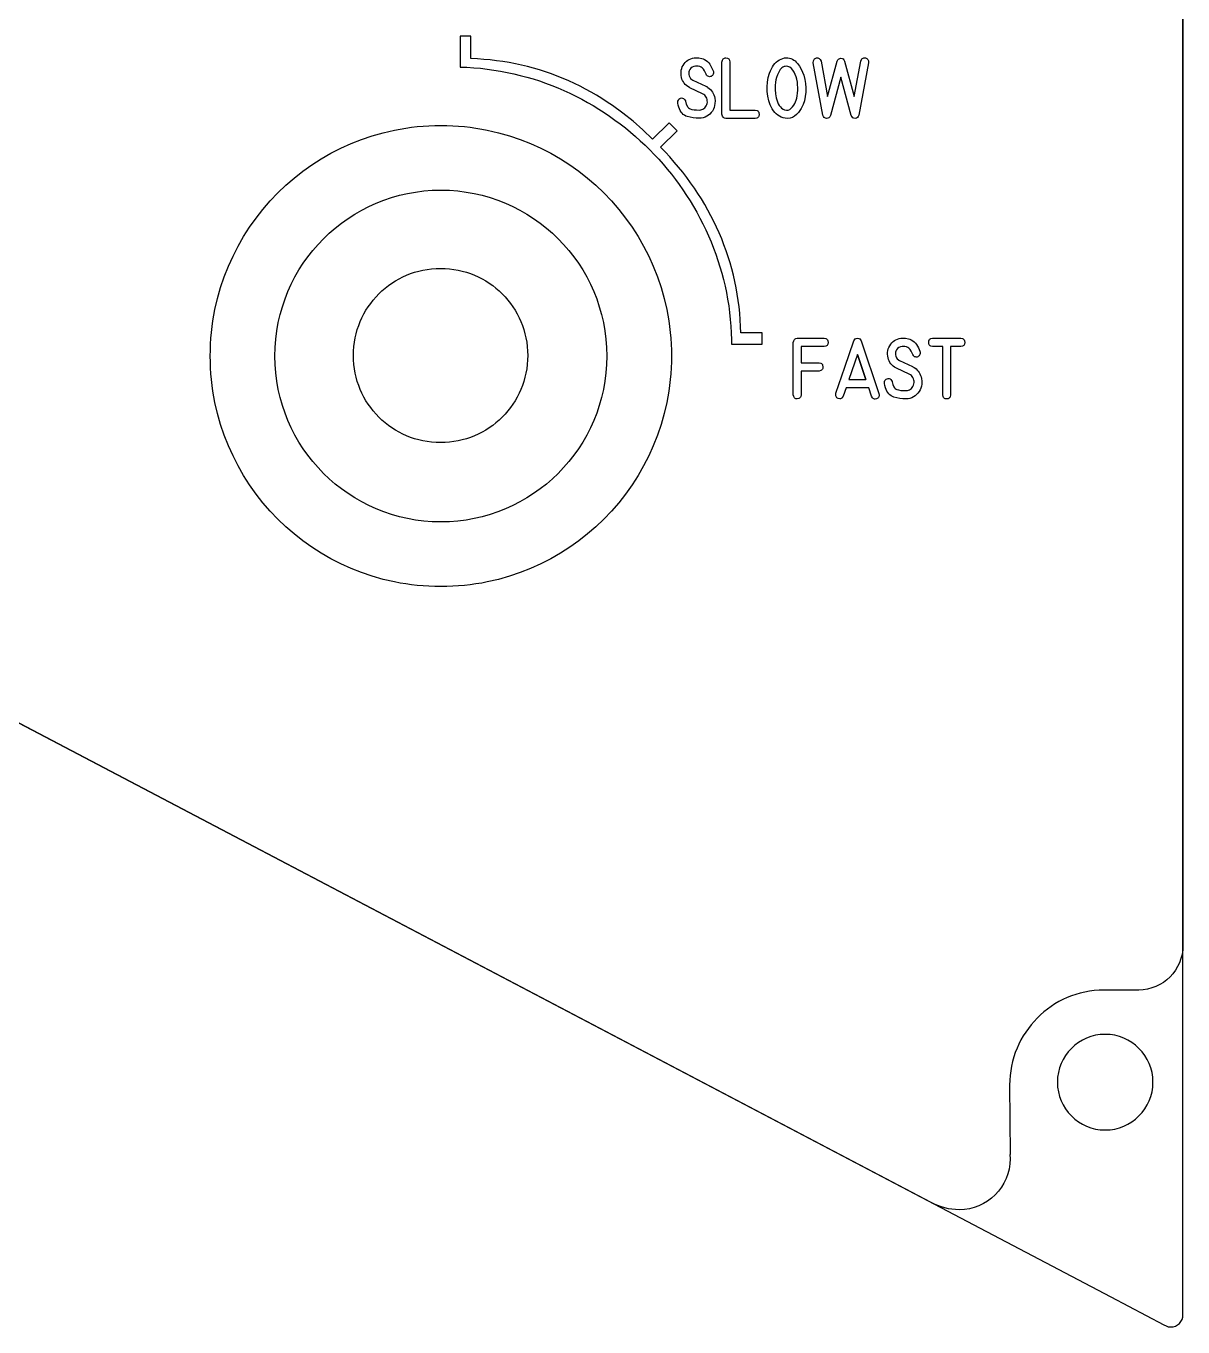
# Model space of a CAD drawing. Extents: x 27 to 704, y 10 to 614.
# Drawn here: x 111.8 to 172, y 10 to 77.7 of the extents above; entities that cross this region are included whole.
import ezdxf

# ---------------------------------------------------------------- set-up
doc = ezdxf.new("R2010")
doc.units = 0
for name, color, linetype in [('_BACKPANEL', 5, 'CONTINUOUS'), ('_ENGRAVING', 105, 'CONTINUOUS'), ('_TOPLAYER', 1, 'CONTINUOUS')]:
    doc.layers.add(name, color=color, linetype=linetype)

msp = doc.modelspace()

# ---------------------------------------------------------------- linework, layer by layer
at = {"layer": '_BACKPANEL'}
for points in [[(171.966, 179.812), (26.966, 179.812), (26.965, 179.505), (26.965, 95.286), (26.965, 85.761), (168.214, 11.532), (170.976, 10.069), (171.088, 10.016), (171.201, 9.98), (171.266, 9.968), (171.333, 9.964), (171.46, 9.977), (171.579, 10.014), (171.687, 10.073), (171.78, 10.15), (171.858, 10.245), (171.916, 10.353), (171.953, 10.473), (171.966, 10.601), (171.966, 13.81), (171.966, 19.086), (171.966, 179.424)], [(137.861, 60.518), (137.855, 60.284), (137.838, 60.054), (137.809, 59.827), (137.769, 59.604), (137.718, 59.384), (137.657, 59.169), (137.586, 58.958), (137.505, 58.752), (137.414, 58.551), (137.314, 58.356), (137.204, 58.166), (137.087, 57.982), (136.96, 57.804), (136.825, 57.632), (136.683, 57.468), (136.533, 57.31), (136.375, 57.16), (136.211, 57.018), (136.039, 56.883), (135.861, 56.757), (135.677, 56.639), (135.487, 56.529), (135.292, 56.429), (135.091, 56.338), (134.885, 56.257), (134.674, 56.186), (134.459, 56.125), (134.24, 56.074), (134.016, 56.034), (133.789, 56.005), (133.559, 55.988), (133.325, 55.982), (133.092, 55.988), (132.862, 56.005), (132.635, 56.034), (132.411, 56.074), (132.192, 56.125), (131.977, 56.186), (131.766, 56.257), (131.56, 56.338), (131.359, 56.429), (131.164, 56.529), (130.974, 56.639), (130.79, 56.757), (130.612, 56.883), (130.44, 57.018), (130.276, 57.16), (130.118, 57.31), (129.968, 57.468), (129.826, 57.632), (129.691, 57.804), (129.564, 57.982), (129.446, 58.166), (129.337, 58.356), (129.237, 58.551), (129.146, 58.752), (129.065, 58.958), (128.994, 59.169), (128.933, 59.384), (128.882, 59.604), (128.842, 59.827), (128.813, 60.054), (128.796, 60.284), (128.79, 60.518), (128.796, 60.751), (128.813, 60.981), (128.842, 61.208), (128.882, 61.432), (128.933, 61.651), (128.994, 61.866), (129.065, 62.077), (129.146, 62.283), (129.237, 62.484), (129.337, 62.68), (129.446, 62.869), (129.564, 63.054), (129.691, 63.231), (129.826, 63.403), (129.968, 63.567), (130.118, 63.725), (130.276, 63.875), (130.44, 64.018), (130.612, 64.152), (130.79, 64.279), (130.974, 64.397), (131.164, 64.506), (131.359, 64.606), (131.56, 64.697), (131.766, 64.778), (131.977, 64.849), (132.192, 64.91), (132.411, 64.961), (132.635, 65.001), (132.862, 65.03), (133.092, 65.047), (133.325, 65.053), (133.559, 65.047), (133.789, 65.03), (134.016, 65.001), (134.24, 64.961), (134.459, 64.91), (134.674, 64.849), (134.885, 64.778), (135.091, 64.697), (135.292, 64.606), (135.487, 64.506), (135.677, 64.397), (135.861, 64.279), (136.039, 64.152), (136.211, 64.018), (136.375, 63.875), (136.533, 63.725), (136.683, 63.567), (136.825, 63.403), (136.96, 63.231), (137.087, 63.054), (137.204, 62.869), (137.314, 62.68), (137.414, 62.484), (137.505, 62.283), (137.586, 62.077), (137.657, 61.866), (137.718, 61.651), (137.769, 61.432), (137.809, 61.208), (137.838, 60.981), (137.855, 60.751)], [(167.916, 20.215), (168.171, 20.228), (168.418, 20.266), (168.656, 20.327), (168.885, 20.411), (169.102, 20.516), (169.308, 20.64), (169.499, 20.783), (169.676, 20.944), (169.836, 21.121), (169.98, 21.312), (170.104, 21.517), (170.209, 21.735), (170.293, 21.964), (170.354, 22.202), (170.392, 22.449), (170.405, 22.703), (170.392, 22.958), (170.354, 23.205), (170.293, 23.443), (170.209, 23.672), (170.104, 23.889), (169.98, 24.095), (169.836, 24.286), (169.676, 24.463), (169.499, 24.623), (169.308, 24.767), (169.102, 24.891), (168.885, 24.996), (168.656, 25.08), (168.418, 25.141), (168.171, 25.179), (167.916, 25.192), (167.662, 25.179), (167.415, 25.141), (167.177, 25.08), (166.948, 24.996), (166.73, 24.891), (166.525, 24.767), (166.334, 24.623), (166.157, 24.463), (165.996, 24.286), (165.853, 24.095), (165.729, 23.889), (165.624, 23.672), (165.54, 23.443), (165.479, 23.205), (165.441, 22.958), (165.428, 22.703), (165.441, 22.449), (165.479, 22.202), (165.54, 21.964), (165.624, 21.735), (165.729, 21.517), (165.853, 21.312), (165.996, 21.121), (166.157, 20.944), (166.334, 20.783), (166.525, 20.64), (166.73, 20.516), (166.948, 20.411), (167.177, 20.327), (167.415, 20.266), (167.662, 20.228)]]:
    msp.add_lwpolyline(points, close=True, dxfattribs=at)
at = {"layer": '_ENGRAVING'}
for points in [[(148.472, 61.108), (150.058, 61.11), (150.057, 61.694), (148.954, 61.691), (148.942, 62.034), (148.923, 62.376), (148.896, 62.714), (148.86, 63.051), (148.817, 63.385), (148.766, 63.717), (148.707, 64.046), (148.64, 64.373), (148.565, 64.697), (148.483, 65.019), (148.393, 65.338), (148.295, 65.655), (148.19, 65.968), (148.077, 66.279), (147.957, 66.587), (147.828, 66.893), (147.693, 67.195), (147.55, 67.495), (147.399, 67.791), (147.241, 68.085), (147.076, 68.375), (146.904, 68.663), (146.724, 68.947), (146.537, 69.228), (146.342, 69.506), (146.14, 69.781), (145.932, 70.052), (145.716, 70.32), (145.493, 70.585), (145.262, 70.847), (145.025, 71.104), (144.781, 71.359), (145.634, 72.202), (145.216, 72.626), (144.36, 71.782), (143.857, 72.258), (143.342, 72.706), (142.815, 73.127), (142.275, 73.519), (142.001, 73.705), (141.724, 73.884), (141.444, 74.056), (141.16, 74.22), (140.874, 74.377), (140.586, 74.528), (140.294, 74.67), (139.999, 74.806), (139.702, 74.935), (139.401, 75.056), (139.098, 75.17), (138.792, 75.276), (138.483, 75.375), (138.172, 75.467), (137.858, 75.551), (137.541, 75.627), (137.221, 75.696), (136.899, 75.758), (136.574, 75.812), (136.246, 75.858), (135.916, 75.897), (135.583, 75.928), (135.247, 75.952), (134.909, 75.967), (134.906, 77.133), (134.344, 77.133), (134.346, 75.528), (134.702, 75.514), (135.057, 75.492), (135.409, 75.461), (135.759, 75.421), (136.107, 75.373), (136.453, 75.316), (136.796, 75.251), (137.136, 75.177), (137.473, 75.096), (137.808, 75.006), (138.14, 74.908), (138.468, 74.803), (138.793, 74.689), (139.115, 74.569), (139.434, 74.44), (139.749, 74.305), (140.06, 74.162), (140.367, 74.012), (140.671, 73.854), (140.97, 73.69), (141.266, 73.519), (141.557, 73.342), (141.844, 73.158), (142.126, 72.967), (142.404, 72.77), (142.677, 72.567), (142.945, 72.358), (143.208, 72.142), (143.467, 71.921), (143.72, 71.694), (143.968, 71.461), (144.21, 71.223), (144.447, 70.979), (144.679, 70.73), (144.905, 70.476), (145.125, 70.216), (145.339, 69.952), (145.547, 69.682), (145.749, 69.408), (145.944, 69.13), (146.134, 68.846), (146.316, 68.559), (146.493, 68.266), (146.662, 67.97), (146.825, 67.67), (146.98, 67.365), (147.129, 67.057), (147.271, 66.745), (147.405, 66.43), (147.532, 66.11), (147.651, 65.788), (147.763, 65.462), (147.867, 65.133), (147.963, 64.801), (148.051, 64.466), (148.131, 64.128), (148.203, 63.787), (148.267, 63.444), (148.322, 63.098), (148.369, 62.75), (148.407, 62.399), (148.436, 62.046), (148.457, 61.691), (148.468, 61.335)], [(147.127, 74.532), (147.15, 74.521), (147.176, 74.507), (147.199, 74.493), (147.221, 74.479), (147.245, 74.464), (147.313, 74.412), (147.374, 74.354), (147.428, 74.292), (147.476, 74.226), (147.516, 74.154), (147.55, 74.078), (147.578, 73.996), (147.598, 73.91), (147.614, 73.77), (147.609, 73.626), (147.592, 73.523), (147.563, 73.424), (147.523, 73.33), (147.472, 73.239), (147.411, 73.155), (147.343, 73.081), (147.267, 73.018), (147.184, 72.964), (147.09, 72.918), (146.995, 72.886), (146.898, 72.866), (146.799, 72.86), (146.634, 72.865), (146.473, 72.882), (146.315, 72.911), (146.161, 72.951), (146.088, 72.979), (146.02, 73.016), (145.957, 73.063), (145.901, 73.119), (145.849, 73.185), (145.803, 73.261), (145.762, 73.346), (145.727, 73.441), (145.701, 73.546), (145.681, 73.653), (145.676, 73.707), (145.683, 73.758), (145.702, 73.805), (145.732, 73.849), (145.771, 73.885), (145.814, 73.907), (145.861, 73.917), (145.913, 73.913), (145.966, 73.895), (146.01, 73.863), (146.045, 73.819), (146.072, 73.763), (146.076, 73.749), (146.117, 73.599), (146.171, 73.482), (146.203, 73.437), (146.238, 73.4), (146.276, 73.371), (146.317, 73.35), (146.412, 73.322), (146.523, 73.303), (146.651, 73.293), (146.797, 73.292), (146.864, 73.296), (146.927, 73.31), (146.983, 73.332), (147.035, 73.363), (147.08, 73.402), (147.121, 73.451), (147.155, 73.509), (147.184, 73.575), (147.202, 73.639), (147.211, 73.704), (147.21, 73.77), (147.199, 73.837), (147.179, 73.902), (147.151, 73.962), (147.116, 74.016), (147.073, 74.064), (147.025, 74.101), (146.964, 74.136), (146.297, 74.449), (146.275, 74.461), (146.197, 74.51), (146.127, 74.563), (146.064, 74.621), (146.01, 74.685), (145.963, 74.753), (145.924, 74.825), (145.892, 74.903), (145.869, 74.986), (145.85, 75.083), (145.841, 75.178), (145.842, 75.27), (145.854, 75.359), (145.876, 75.446), (145.908, 75.531), (145.951, 75.613), (146.003, 75.693), (146.064, 75.766), (146.128, 75.83), (146.197, 75.883), (146.271, 75.927), (146.349, 75.962), (146.432, 75.986), (146.519, 76.001), (146.611, 76.006), (146.769, 76.001), (146.919, 75.971), (146.992, 75.951), (147.065, 75.921), (147.15, 75.871), (147.225, 75.813), (147.289, 75.747), (147.343, 75.672), (147.435, 75.507), (147.517, 75.329), (147.53, 75.289), (147.535, 75.217), (147.516, 75.152), (147.48, 75.093), (147.45, 75.066), (147.411, 75.042), (147.371, 75.029), (147.329, 75.025), (147.285, 75.032), (147.243, 75.048), (147.206, 75.073), (147.175, 75.109), (147.148, 75.155), (147.068, 75.337), (147.017, 75.422), (146.949, 75.492), (146.888, 75.528), (146.823, 75.553), (146.729, 75.57), (146.596, 75.575), (146.506, 75.563), (146.426, 75.529), (146.358, 75.473), (146.301, 75.396), (146.272, 75.339), (146.253, 75.278), (146.246, 75.213), (146.249, 75.146), (146.266, 75.065), (146.297, 74.994), (146.341, 74.933), (146.399, 74.881), (146.412, 74.871), (146.428, 74.861), (146.444, 74.853), (146.461, 74.846)], [(148.176, 72.853), (148.096, 72.871), (148.064, 72.889), (148.036, 72.913), (147.994, 72.978), (147.971, 73.067), (147.971, 75.787), (147.996, 75.884), (148.015, 75.922), (148.039, 75.952), (148.068, 75.976), (148.101, 75.993), (148.139, 76.002), (148.182, 76.005), (148.261, 75.99), (148.294, 75.972), (148.321, 75.948), (148.343, 75.918), (148.359, 75.881), (148.378, 75.787), (148.377, 73.282), (149.708, 73.284), (149.797, 73.261), (149.832, 73.241), (149.86, 73.216), (149.883, 73.186), (149.898, 73.15), (149.91, 73.063), (149.896, 72.976), (149.88, 72.942), (149.858, 72.913), (149.829, 72.889), (149.794, 72.871), (149.706, 72.853)], [(152.237, 75.099), (152.293, 74.884), (152.328, 74.665), (152.343, 74.442), (152.337, 74.214), (152.31, 73.99), (152.262, 73.776), (152.192, 73.572), (152.101, 73.378), (152.031, 73.264), (151.95, 73.16), (151.856, 73.064), (151.751, 72.978), (151.637, 72.909), (151.518, 72.866), (151.392, 72.851), (151.261, 72.862), (151.155, 72.888), (151.056, 72.923), (150.962, 72.969), (150.876, 73.025), (150.795, 73.09), (150.721, 73.166), (150.654, 73.252), (150.592, 73.348), (150.489, 73.556), (150.41, 73.776), (150.356, 74.007), (150.327, 74.249), (150.322, 74.496), (150.341, 74.739), (150.384, 74.979), (150.452, 75.216), (150.495, 75.33), (150.544, 75.435), (150.598, 75.533), (150.659, 75.623), (150.725, 75.704), (150.798, 75.778), (150.876, 75.843), (150.96, 75.901), (151.046, 75.946), (151.134, 75.979), (151.224, 75.999), (151.316, 76.005), (151.403, 76.001), (151.485, 75.987), (151.564, 75.965), (151.638, 75.934), (151.709, 75.894), (151.775, 75.845), (151.837, 75.787), (151.895, 75.72), (152.001, 75.574), (152.093, 75.422), (152.172, 75.264)], [(154.355, 75.83), (154.86, 73.99), (155.197, 75.83), (155.234, 75.918), (155.259, 75.951), (155.287, 75.976), (155.318, 75.993), (155.353, 76.003), (155.392, 76.004), (155.434, 75.999), (155.51, 75.969), (155.54, 75.945), (155.563, 75.917), (155.58, 75.883), (155.591, 75.843), (155.596, 75.748), (155.097, 73.031), (155.068, 72.956), (155.027, 72.902), (154.974, 72.868), (154.909, 72.854), (154.843, 72.862), (154.787, 72.89), (154.74, 72.939), (154.704, 73.01), (154.159, 74.994), (153.619, 73.01), (153.581, 72.938), (153.535, 72.888), (153.48, 72.86), (153.415, 72.854), (153.352, 72.869), (153.299, 72.904), (153.256, 72.958), (153.222, 73.031), (152.724, 75.748), (152.734, 75.847), (152.765, 75.921), (152.788, 75.95), (152.816, 75.973), (152.888, 76.001), (152.965, 76.003), (152.999, 75.993), (153.03, 75.975), (153.084, 75.917), (153.128, 75.83), (153.46, 73.987), (153.965, 75.83), (154, 75.897), (154.045, 75.945), (154.1, 75.975), (154.163, 75.987), (154.226, 75.978), (154.279, 75.95), (154.322, 75.9)], [(151.328, 75.568), (151.263, 75.564), (151.203, 75.549), (151.147, 75.526), (151.095, 75.492), (151.046, 75.449), (151.002, 75.397), (150.962, 75.335), (150.926, 75.264), (150.864, 75.117), (150.815, 74.981), (150.778, 74.857), (150.754, 74.744), (150.735, 74.57), (150.734, 74.364), (150.752, 74.142), (150.794, 73.923), (150.824, 73.817), (150.861, 73.716), (150.904, 73.621), (150.954, 73.531), (151.012, 73.451), (151.077, 73.386), (151.151, 73.335), (151.234, 73.299), (151.331, 73.279), (151.422, 73.287), (151.505, 73.322), (151.582, 73.385), (151.65, 73.462), (151.71, 73.542), (151.761, 73.625), (151.803, 73.71), (151.838, 73.805), (151.867, 73.914), (151.89, 74.038), (151.907, 74.174), (151.917, 74.318), (151.918, 74.462), (151.911, 74.606), (151.895, 74.749), (151.869, 74.889), (151.834, 75.022), (151.789, 75.147), (151.734, 75.266), (151.668, 75.371), (151.589, 75.454), (151.498, 75.517), (151.394, 75.559)], [(145.342, 60.49), (145.338, 60.18), (145.326, 59.873), (145.307, 59.567), (145.28, 59.263), (145.245, 58.962), (145.204, 58.663), (145.154, 58.366), (145.098, 58.072), (144.964, 57.491), (144.802, 56.922), (144.614, 56.364), (144.399, 55.819), (144.158, 55.288), (143.893, 54.77), (143.605, 54.268), (143.292, 53.781), (142.958, 53.31), (142.602, 52.857), (142.224, 52.422), (141.827, 52.005), (141.41, 51.607), (140.975, 51.23), (140.522, 50.874), (140.051, 50.539), (139.564, 50.227), (139.062, 49.938), (138.544, 49.673), (138.013, 49.433), (137.468, 49.218), (136.91, 49.03), (136.341, 48.868), (135.76, 48.734), (135.466, 48.677), (135.169, 48.628), (134.87, 48.586), (134.569, 48.552), (134.265, 48.525), (133.959, 48.506), (133.652, 48.494), (133.342, 48.49), (133.032, 48.494), (132.724, 48.506), (132.419, 48.525), (132.115, 48.552), (131.813, 48.586), (131.514, 48.628), (131.218, 48.677), (130.923, 48.734), (130.343, 48.868), (129.773, 49.03), (129.216, 49.218), (128.671, 49.433), (128.139, 49.673), (127.622, 49.938), (127.119, 50.227), (126.633, 50.539), (126.162, 50.874), (125.709, 51.23), (125.273, 51.607), (124.857, 52.005), (124.459, 52.422), (124.082, 52.857), (123.726, 53.31), (123.391, 53.781), (123.079, 54.268), (122.79, 54.77), (122.525, 55.288), (122.285, 55.819), (122.07, 56.364), (121.881, 56.922), (121.72, 57.491), (121.586, 58.072), (121.529, 58.366), (121.48, 58.663), (121.438, 58.962), (121.404, 59.263), (121.377, 59.567), (121.357, 59.873), (121.346, 60.18), (121.342, 60.49), (121.346, 60.8), (121.357, 61.108), (121.377, 61.413), (121.404, 61.717), (121.438, 62.018), (121.48, 62.318), (121.529, 62.614), (121.586, 62.908), (121.72, 63.489), (121.881, 64.058), (122.07, 64.616), (122.285, 65.161), (122.525, 65.693), (122.79, 66.21), (123.079, 66.712), (123.391, 67.199), (123.726, 67.67), (124.082, 68.123), (124.459, 68.559), (124.857, 68.975), (125.273, 69.373), (125.709, 69.75), (126.162, 70.106), (126.633, 70.441), (127.119, 70.753), (127.622, 71.042), (128.139, 71.307), (128.671, 71.547), (129.216, 71.762), (129.773, 71.951), (130.343, 72.112), (130.923, 72.246), (131.218, 72.303), (131.514, 72.352), (131.813, 72.394), (132.115, 72.428), (132.419, 72.455), (132.724, 72.474), (133.032, 72.486), (133.342, 72.49), (133.652, 72.486), (133.959, 72.474), (134.265, 72.455), (134.569, 72.428), (134.87, 72.394), (135.169, 72.352), (135.466, 72.303), (135.76, 72.246), (136.341, 72.112), (136.91, 71.951), (137.468, 71.762), (138.013, 71.547), (138.544, 71.307), (139.062, 71.042), (139.564, 70.753), (140.051, 70.441), (140.522, 70.106), (140.975, 69.75), (141.41, 69.373), (141.827, 68.975), (142.224, 68.559), (142.602, 68.123), (142.958, 67.67), (143.292, 67.199), (143.605, 66.712), (143.893, 66.21), (144.158, 65.693), (144.399, 65.161), (144.614, 64.616), (144.802, 64.058), (144.964, 63.489), (145.098, 62.908), (145.154, 62.614), (145.204, 62.318), (145.245, 62.018), (145.28, 61.717), (145.307, 61.413), (145.326, 61.108), (145.338, 60.8)], [(141.976, 60.49), (141.965, 60.046), (141.931, 59.607), (141.876, 59.175), (141.8, 58.75), (141.704, 58.332), (141.588, 57.923), (141.452, 57.521), (141.297, 57.129), (141.124, 56.747), (140.934, 56.375), (140.726, 56.013), (140.501, 55.663), (140.261, 55.324), (140.004, 54.998), (139.733, 54.685), (139.447, 54.385), (139.147, 54.099), (138.834, 53.828), (138.508, 53.571), (138.169, 53.331), (137.819, 53.106), (137.457, 52.898), (137.085, 52.707), (136.703, 52.535), (136.31, 52.38), (135.909, 52.244), (135.5, 52.128), (135.082, 52.031), (134.657, 51.956), (134.225, 51.901), (133.786, 51.867), (133.342, 51.856), (132.898, 51.867), (132.459, 51.901), (132.027, 51.956), (131.602, 52.031), (131.184, 52.128), (130.774, 52.244), (130.373, 52.38), (129.981, 52.535), (129.599, 52.707), (129.226, 52.898), (128.865, 53.106), (128.514, 53.331), (128.176, 53.571), (127.85, 53.828), (127.537, 54.099), (127.237, 54.385), (126.951, 54.685), (126.679, 54.998), (126.423, 55.324), (126.182, 55.663), (125.958, 56.013), (125.75, 56.375), (125.559, 56.747), (125.386, 57.129), (125.232, 57.521), (125.096, 57.923), (124.98, 58.332), (124.883, 58.75), (124.807, 59.175), (124.752, 59.607), (124.719, 60.046), (124.708, 60.49), (124.719, 60.934), (124.752, 61.373), (124.807, 61.805), (124.883, 62.23), (124.98, 62.648), (125.096, 63.058), (125.232, 63.459), (125.386, 63.851), (125.559, 64.233), (125.75, 64.606), (125.958, 64.967), (126.182, 65.317), (126.423, 65.656), (126.679, 65.982), (126.951, 66.295), (127.237, 66.595), (127.537, 66.881), (127.85, 67.152), (128.176, 67.409), (128.514, 67.649), (128.865, 67.874), (129.226, 68.082), (129.599, 68.273), (129.981, 68.446), (130.373, 68.6), (130.774, 68.736), (131.184, 68.852), (131.602, 68.949), (132.027, 69.025), (132.459, 69.079), (132.898, 69.113), (133.342, 69.124), (133.786, 69.113), (134.225, 69.079), (134.657, 69.025), (135.082, 68.949), (135.5, 68.852), (135.909, 68.736), (136.31, 68.6), (136.703, 68.446), (137.085, 68.273), (137.457, 68.082), (137.819, 67.874), (138.169, 67.649), (138.508, 67.409), (138.834, 67.152), (139.147, 66.881), (139.447, 66.595), (139.733, 66.295), (140.004, 65.982), (140.261, 65.656), (140.501, 65.317), (140.726, 64.967), (140.934, 64.606), (141.124, 64.233), (141.297, 63.851), (141.452, 63.459), (141.588, 63.058), (141.704, 62.648), (141.8, 62.23), (141.876, 61.805), (141.931, 61.373), (141.965, 60.934)], [(151.683, 58.474), (151.683, 61.199), (151.706, 61.289), (151.748, 61.356), (151.776, 61.38), (151.809, 61.399), (151.889, 61.418), (153.29, 61.418), (153.378, 61.398), (153.412, 61.38), (153.441, 61.355), (153.463, 61.325), (153.478, 61.289), (153.491, 61.2), (153.478, 61.111), (153.462, 61.075), (153.44, 61.045), (153.411, 61.021), (153.376, 61.003), (153.287, 60.984), (152.09, 60.984), (152.09, 60.139), (153.023, 60.139), (153.111, 60.12), (153.145, 60.103), (153.174, 60.079), (153.196, 60.051), (153.212, 60.016), (153.226, 59.931), (153.214, 59.844), (153.199, 59.808), (153.177, 59.778), (153.148, 59.752), (153.113, 59.731), (153.023, 59.705), (152.09, 59.705), (152.09, 58.474), (152.072, 58.381), (152.055, 58.344), (152.033, 58.313), (152.006, 58.29), (151.974, 58.272), (151.894, 58.258), (151.851, 58.26), (151.812, 58.27), (151.779, 58.287), (151.75, 58.31), (151.726, 58.341), (151.707, 58.378)], [(153.906, 58.553), (154.37, 59.914), (154.835, 61.276), (154.865, 61.338), (154.906, 61.382), (154.96, 61.409), (155.025, 61.418), (155.09, 61.41), (155.143, 61.383), (155.185, 61.339), (155.216, 61.276), (156.143, 58.545), (156.152, 58.445), (156.134, 58.365), (156.115, 58.333), (156.089, 58.305), (156.019, 58.264), (155.94, 58.248), (155.904, 58.252), (155.87, 58.264), (155.839, 58.285), (155.81, 58.313), (155.76, 58.393), (155.611, 58.835), (154.431, 58.835), (154.286, 58.404), (154.235, 58.323), (154.206, 58.295), (154.174, 58.275), (154.14, 58.263), (154.104, 58.26), (154.023, 58.277), (153.952, 58.319), (153.927, 58.347), (153.908, 58.379), (153.897, 58.416), (153.893, 58.457)], [(157.884, 59.938), (157.907, 59.927), (157.933, 59.913), (157.956, 59.899), (157.979, 59.885), (158.003, 59.87), (158.071, 59.817), (158.132, 59.76), (158.187, 59.698), (158.235, 59.631), (158.276, 59.559), (158.31, 59.482), (158.337, 59.4), (158.357, 59.314), (158.373, 59.173), (158.369, 59.028), (158.352, 58.925), (158.323, 58.826), (158.282, 58.731), (158.231, 58.64), (158.169, 58.555), (158.101, 58.481), (158.025, 58.418), (157.942, 58.364), (157.848, 58.318), (157.752, 58.285), (157.655, 58.265), (157.555, 58.259), (157.39, 58.265), (157.227, 58.282), (157.069, 58.311), (156.914, 58.351), (156.841, 58.379), (156.773, 58.416), (156.71, 58.463), (156.653, 58.52), (156.601, 58.586), (156.555, 58.662), (156.514, 58.748), (156.479, 58.843), (156.453, 58.948), (156.433, 59.056), (156.428, 59.11), (156.435, 59.161), (156.453, 59.208), (156.484, 59.252), (156.523, 59.288), (156.566, 59.311), (156.614, 59.321), (156.666, 59.317), (156.718, 59.298), (156.763, 59.267), (156.798, 59.223), (156.825, 59.166), (156.829, 59.152), (156.87, 59.001), (156.924, 58.884), (156.956, 58.838), (156.991, 58.801), (157.03, 58.772), (157.071, 58.752), (157.166, 58.724), (157.278, 58.704), (157.407, 58.694), (157.553, 58.693), (157.621, 58.697), (157.683, 58.711), (157.74, 58.733), (157.792, 58.764), (157.838, 58.804), (157.878, 58.853), (157.913, 58.91), (157.942, 58.977), (157.96, 59.041), (157.969, 59.106), (157.967, 59.173), (157.956, 59.24), (157.937, 59.306), (157.909, 59.366), (157.874, 59.42), (157.831, 59.468), (157.782, 59.506), (157.721, 59.541), (157.051, 59.855), (157.029, 59.867), (156.951, 59.916), (156.88, 59.969), (156.818, 60.028), (156.763, 60.091), (156.716, 60.16), (156.676, 60.233), (156.645, 60.311), (156.621, 60.394), (156.602, 60.491), (156.593, 60.586), (156.594, 60.679), (156.606, 60.769), (156.628, 60.856), (156.661, 60.941), (156.703, 61.024), (156.756, 61.104), (156.817, 61.177), (156.881, 61.241), (156.951, 61.295), (157.025, 61.339), (157.103, 61.374), (157.186, 61.398), (157.274, 61.413), (157.366, 61.418), (157.525, 61.413), (157.676, 61.383), (157.749, 61.363), (157.822, 61.333), (157.908, 61.283), (157.983, 61.225), (158.047, 61.158), (158.101, 61.083), (158.194, 60.917), (158.276, 60.738), (158.289, 60.698), (158.294, 60.626), (158.275, 60.561), (158.239, 60.502), (158.208, 60.474), (158.17, 60.45), (158.129, 60.437), (158.087, 60.433), (158.043, 60.44), (158.001, 60.456), (157.964, 60.482), (157.932, 60.518), (157.906, 60.564), (157.826, 60.747), (157.774, 60.832), (157.706, 60.902), (157.645, 60.938), (157.579, 60.964), (157.485, 60.981), (157.352, 60.985), (157.26, 60.973), (157.181, 60.939), (157.112, 60.883), (157.055, 60.806), (157.026, 60.748), (157.007, 60.687), (157, 60.622), (157.003, 60.554), (157.02, 60.474), (157.051, 60.402), (157.095, 60.341), (157.153, 60.289), (157.166, 60.279), (157.182, 60.269), (157.198, 60.261), (157.216, 60.253)], [(159.466, 58.47), (159.466, 60.982), (158.935, 60.982), (158.846, 61.002), (158.811, 61.021), (158.783, 61.045), (158.761, 61.075), (158.745, 61.111), (158.733, 61.199), (158.746, 61.288), (158.762, 61.324), (158.784, 61.354), (158.812, 61.378), (158.847, 61.397), (158.935, 61.418), (160.404, 61.418), (160.491, 61.398), (160.525, 61.379), (160.554, 61.355), (160.576, 61.324), (160.591, 61.288), (160.604, 61.199), (160.592, 61.11), (160.576, 61.074), (160.554, 61.044), (160.526, 61.02), (160.492, 61.001), (160.404, 60.982), (159.874, 60.982), (159.874, 58.47), (159.848, 58.374), (159.828, 58.337), (159.804, 58.306), (159.775, 58.283), (159.741, 58.266), (159.703, 58.257), (159.66, 58.254), (159.581, 58.269), (159.548, 58.286), (159.522, 58.31), (159.5, 58.34), (159.483, 58.377)], [(155.463, 59.269), (155.023, 60.567), (154.58, 59.269)], [(155.023, 60.567), (155.463, 59.269)]]:
    msp.add_lwpolyline(points, close=True, dxfattribs=at)
at = {"layer": '_TOPLAYER'}
msp.add_lwpolyline([(171.966, 120.147), (171.966, 29.819), (171.954, 29.583), (171.919, 29.353), (171.862, 29.131), (171.785, 28.918), (171.688, 28.715), (171.572, 28.524), (171.44, 28.346), (171.291, 28.181), (171.127, 28.032), (170.95, 27.898), (170.76, 27.781), (170.558, 27.683), (170.346, 27.604), (170.125, 27.546), (169.896, 27.509), (169.66, 27.495), (167.848, 27.495), (167.595, 27.489), (167.346, 27.47), (167.1, 27.438), (166.859, 27.394), (166.622, 27.339), (166.389, 27.272), (166.161, 27.193), (165.938, 27.104), (165.721, 27.005), (165.509, 26.895), (165.304, 26.775), (165.105, 26.646), (164.912, 26.508), (164.727, 26.361), (164.549, 26.205), (164.379, 26.04), (164.216, 25.868), (164.062, 25.689), (163.917, 25.501), (163.78, 25.307), (163.652, 25.106), (163.534, 24.899), (163.426, 24.686), (163.328, 24.467), (163.24, 24.243), (163.163, 24.013), (163.096, 23.779), (163.042, 23.54), (162.999, 23.297), (162.967, 23.05), (162.948, 22.8), (162.942, 22.547), (162.97, 18.945), (162.955, 18.934), (162.965, 18.718), (162.951, 18.446), (162.911, 18.183), (162.846, 17.928), (162.757, 17.684), (162.646, 17.452), (162.513, 17.233), (162.361, 17.029), (162.19, 16.84), (162.002, 16.669), (161.799, 16.516), (161.58, 16.383), (161.349, 16.271), (161.106, 16.182), (160.852, 16.116), (160.59, 16.076), (160.319, 16.062), (160.129, 16.069), (159.942, 16.088), (159.757, 16.12), (159.574, 16.163), (159.392, 16.218), (159.213, 16.284), (159.035, 16.361), (158.859, 16.448), (29.427, 84.467)], dxfattribs=at)
msp.add_lwpolyline([(141.976, 60.49), (141.965, 60.046), (141.931, 59.607), (141.876, 59.175), (141.8, 58.75), (141.704, 58.332), (141.588, 57.923), (141.452, 57.521), (141.297, 57.129), (141.124, 56.747), (140.934, 56.375), (140.726, 56.013), (140.501, 55.663), (140.261, 55.324), (140.004, 54.998), (139.733, 54.685), (139.447, 54.385), (139.147, 54.099), (138.834, 53.828), (138.508, 53.571), (138.169, 53.331), (137.819, 53.106), (137.457, 52.898), (137.085, 52.707), (136.703, 52.535), (136.31, 52.38), (135.909, 52.244), (135.5, 52.128), (135.082, 52.031), (134.657, 51.956), (134.225, 51.901), (133.786, 51.867), (133.342, 51.856), (132.898, 51.867), (132.459, 51.901), (132.027, 51.956), (131.602, 52.031), (131.184, 52.128), (130.774, 52.244), (130.373, 52.38), (129.981, 52.535), (129.599, 52.707), (129.226, 52.898), (128.865, 53.106), (128.514, 53.331), (128.176, 53.571), (127.85, 53.828), (127.537, 54.099), (127.237, 54.385), (126.951, 54.685), (126.679, 54.998), (126.423, 55.324), (126.182, 55.663), (125.958, 56.013), (125.75, 56.375), (125.559, 56.747), (125.386, 57.129), (125.232, 57.521), (125.096, 57.923), (124.98, 58.332), (124.883, 58.75), (124.807, 59.175), (124.752, 59.607), (124.719, 60.046), (124.708, 60.49), (124.719, 60.934), (124.752, 61.373), (124.807, 61.805), (124.883, 62.23), (124.98, 62.648), (125.096, 63.058), (125.232, 63.459), (125.386, 63.851), (125.559, 64.233), (125.75, 64.606), (125.958, 64.967), (126.182, 65.317), (126.423, 65.656), (126.679, 65.982), (126.951, 66.295), (127.237, 66.595), (127.537, 66.881), (127.85, 67.152), (128.176, 67.409), (128.514, 67.649), (128.865, 67.874), (129.226, 68.082), (129.599, 68.273), (129.981, 68.446), (130.373, 68.6), (130.774, 68.736), (131.184, 68.852), (131.602, 68.949), (132.027, 69.025), (132.459, 69.079), (132.898, 69.113), (133.342, 69.124), (133.786, 69.113), (134.225, 69.079), (134.657, 69.025), (135.082, 68.949), (135.5, 68.852), (135.909, 68.736), (136.31, 68.6), (136.703, 68.446), (137.085, 68.273), (137.457, 68.082), (137.819, 67.874), (138.169, 67.649), (138.508, 67.409), (138.834, 67.152), (139.147, 66.881), (139.447, 66.595), (139.733, 66.295), (140.004, 65.982), (140.261, 65.656), (140.501, 65.317), (140.726, 64.967), (140.934, 64.606), (141.124, 64.233), (141.297, 63.851), (141.452, 63.459), (141.588, 63.058), (141.704, 62.648), (141.8, 62.23), (141.876, 61.805), (141.931, 61.373), (141.965, 60.934)], close=True, dxfattribs=at)

doc.saveas('drawing.dxf')
